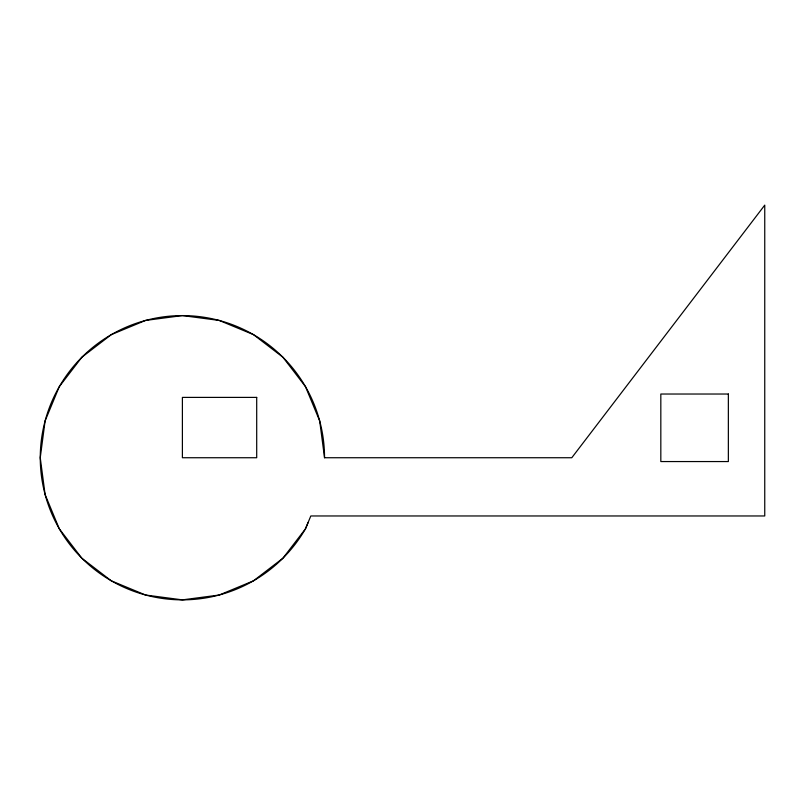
<?xml version="1.0" encoding="UTF-8"?>
<svg xmlns="http://www.w3.org/2000/svg" width="805" height="805" viewBox="0 0 805 805"><rect width="100%" height="100%" fill="white"/><g stroke="black" fill="none" stroke-linecap="round" stroke-linejoin="round"><path stroke-width="1.21" d="M308.154 522.385L305.487 528.794L282.897 558.237L253.464 580.828L219.181 595.026L182.393 599.866L145.604 595.026L111.321 580.828L81.879 558.237L59.288 528.794L45.1 494.522L40.25 457.733L45.1 420.945L59.288 386.662L81.879 357.219L111.321 334.628L119.895 331.076L145.604 320.43L182.393 315.59L219.181 320.43L253.464 334.628L282.897 357.219L294.197 371.94L305.487 386.662L319.686 420.945L324.536 457.733L571.792 457.733L764.75 205.134L764.75 515.965L310.811 515.965L305.487 528.794A142.143 142.143 0 0 1 73.507 549.091A142.143 142.143 0 0 1 133.781 324.163A142.143 142.143 0 0 1 324.536 457.733M728.354 394.027L660.825 394.027L660.825 461.557L728.354 461.557L728.354 394.027M256.704 397.398L182.393 397.398L182.393 457.733L256.704 457.733L256.704 397.398"/></g></svg>
